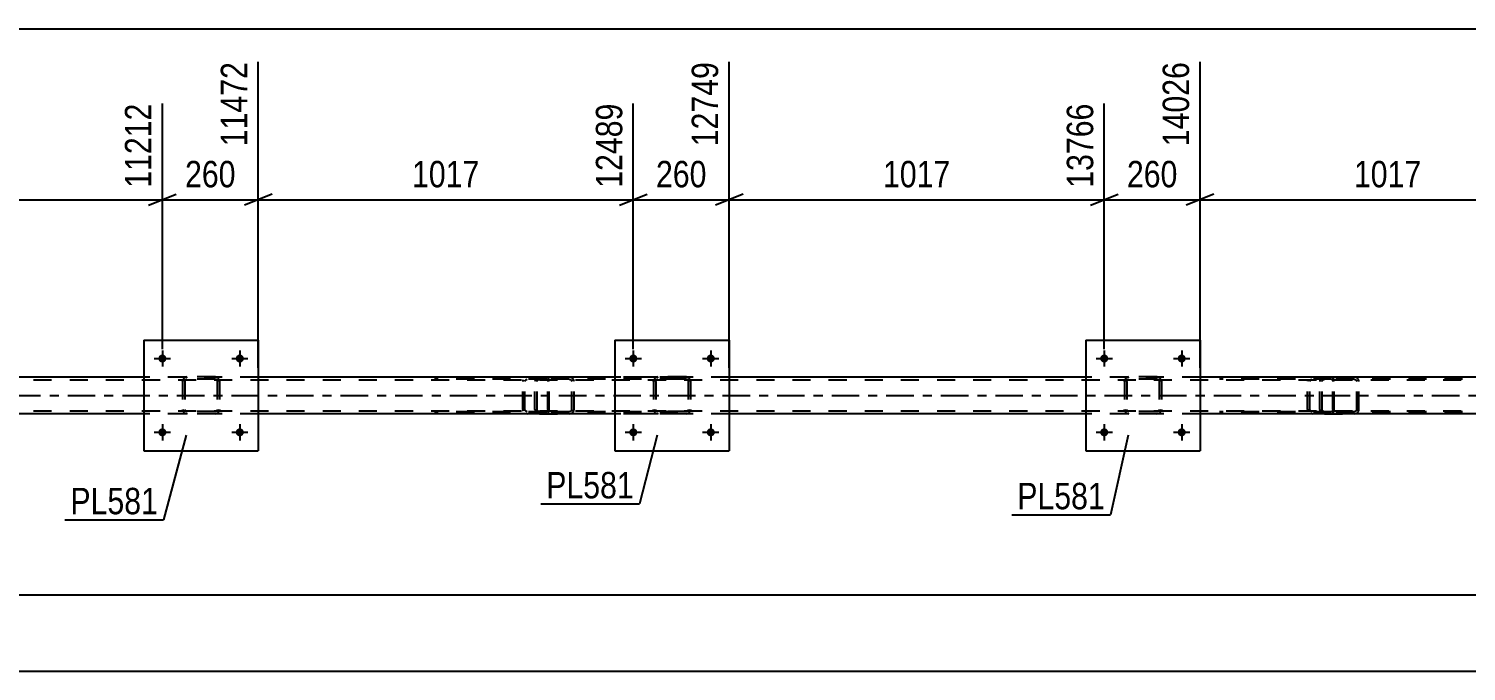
# Model space of a CAD drawing. Header units: millimetres. Extents: x 0 to 1766, y 0 to 560.
# Drawn here: x 1475.1 to 1631, y 485.4 to 555 of the extents above; entities that cross this region are included whole.
import ezdxf

# ---------------------------------------------------------------- set-up
doc = ezdxf.new("R2010")
doc.units = ezdxf.units.MM
doc.linetypes.add('DXK_LINE_DOT2', pattern=[3.9198, 1.9599, -1.9599])
doc.linetypes.add('DXK_LINE_DOT3', pattern=[5.9187, 2.979, -0.9799, 0.9799, -0.9799])
doc.styles.add('Arial Narrow', font='ARIALN.TTF', dxfattribs={"height": 0.2})

# ---------------------------------------------------------------- blocks, each defined once
blk = doc.blocks.new('Part-814172123-5231 - 5118')
at = {"color": 7, "linetype": 'DXK_LINE_DOT2'}
for p, q in [((1542.86, 516.81), (1542.9, 516.99)), ((1542.9, 516.99), (1542.86, 516.81)), ((1542.86, 516.81), (1542.86, 513.77)), ((1543.1, 516.81), (1543.12, 516.9)), ((1543.1, 516.81), (1543.1, 513.77)), ((1543.12, 516.9), (1543.17, 516.98)), ((1543.16, 517.25), (1543.34, 517.29)), ((1543.34, 517.29), (1543.16, 517.25)), ((1543.17, 516.98), (1543.25, 517.03)), ((1543.25, 517.03), (1543.34, 517.05)), ((1546.38, 517.29), (1543.34, 517.29)), ((1546.38, 517.05), (1543.34, 517.05)), ((1546.38, 517.29), (1546.56, 517.25)), ((1546.56, 517.25), (1546.38, 517.29)), ((1546.38, 517.05), (1546.47, 517.03)), ((1546.47, 517.03), (1546.55, 516.98)), ((1546.55, 516.98), (1546.6, 516.9)), ((1546.6, 516.9), (1546.62, 516.81)), ((1546.62, 516.81), (1546.62, 513.77)), ((1546.82, 516.99), (1546.86, 516.81)), ((1546.86, 516.81), (1546.82, 516.99)), ((1546.86, 516.81), (1546.86, 513.77)), ((1542.9, 513.58), (1542.86, 513.77)), ((1542.86, 513.77), (1542.9, 513.58)), ((1543.12, 513.67), (1543.1, 513.77)), ((1543.17, 513.6), (1543.12, 513.67)), ((1543.34, 513.29), (1543.16, 513.32)), ((1543.16, 513.32), (1543.34, 513.29)), ((1543.25, 513.55), (1543.17, 513.6)), ((1543.34, 513.53), (1543.25, 513.55)), ((1546.38, 513.53), (1543.34, 513.53)), ((1546.38, 513.29), (1543.34, 513.29)), ((1546.47, 513.55), (1546.38, 513.53)), ((1546.56, 513.32), (1546.38, 513.29)), ((1546.38, 513.29), (1546.56, 513.32)), ((1546.55, 513.6), (1546.47, 513.55)), ((1546.6, 513.67), (1546.55, 513.6)), ((1546.62, 513.77), (1546.6, 513.67)), ((1546.86, 513.77), (1546.82, 513.58)), ((1546.82, 513.58), (1546.86, 513.77))]:
    blk.add_line(p, q, dxfattribs=at)
at = {"color": 7, "linetype": 'DXK_LINE_DOT3'}
blk.add_line((1544.86, 515.29), (1544.86, 515.29), dxfattribs=at)
at = {"color": 7, "linetype": 'DXK_LINE_DOT2'}
for centre, start, end in [((1543.34, 516.81), 112.5, 157.5), ((1543.34, 516.81), 112.5, 157.5), ((1546.38, 516.81), 22.5, 67.5), ((1546.38, 516.81), 22.5, 67.5), ((1543.34, 513.77), 202.5, 247.5), ((1543.34, 513.77), 202.5, 247.5), ((1546.38, 513.77), 292.5, 337.5), ((1546.38, 513.77), 292.5, 337.5)]:
    blk.add_arc(centre, 0.48, start, end, dxfattribs=at)
blk = doc.blocks.new('Bolt-814172123-5167 - 5118')
at = {"linetype": 'Continuous'}
for points in [[(1592.18, 519.29, -1), (1591.3, 519.29, -1)], [(1600.58, 519.29, -1), (1599.7, 519.29, -1)]]:
    blk.add_hatch(color=1, dxfattribs=at).paths.add_polyline_path(points)
at = {"color": 1, "linetype": 'Continuous'}
for p, q in [((1590.86, 519.29), (1592.62, 519.29)), ((1591.74, 520.17), (1591.74, 518.41)), ((1599.26, 519.29), (1601.02, 519.29)), ((1600.14, 520.17), (1600.14, 518.41))]:
    blk.add_line(p, q, dxfattribs=at)
blk = doc.blocks.new('Part-814172123-5224 - 5118')
at = {"color": 2, "linetype": 'Continuous'}
for p, q in [((1589.74, 521.29), (1589.74, 509.29)), ((1589.74, 521.29), (1602.14, 521.29)), ((1602.14, 521.29), (1602.14, 509.29)), ((1589.74, 509.29), (1602.14, 509.29))]:
    blk.add_line(p, q, dxfattribs=at)
blk = doc.blocks.new('Part-814172123-5225 - 5118')
at = {"color": 7, "linetype": 'DXK_LINE_DOT2'}
for p, q in [((1593.94, 516.81), (1593.98, 516.99)), ((1593.98, 516.99), (1593.94, 516.81)), ((1593.94, 516.81), (1593.94, 513.77)), ((1594.18, 516.81), (1594.2, 516.9)), ((1594.18, 516.81), (1594.18, 513.77)), ((1594.2, 516.9), (1594.25, 516.98)), ((1594.24, 517.25), (1594.42, 517.29)), ((1594.42, 517.29), (1594.24, 517.25)), ((1594.25, 516.98), (1594.33, 517.03)), ((1594.33, 517.03), (1594.42, 517.05)), ((1597.46, 517.29), (1594.42, 517.29)), ((1597.46, 517.05), (1594.42, 517.05)), ((1597.46, 517.29), (1597.64, 517.25)), ((1597.64, 517.25), (1597.46, 517.29)), ((1597.46, 517.05), (1597.55, 517.03)), ((1597.55, 517.03), (1597.63, 516.98)), ((1597.63, 516.98), (1597.68, 516.9)), ((1597.68, 516.9), (1597.7, 516.81)), ((1597.7, 516.81), (1597.7, 513.77)), ((1597.9, 516.99), (1597.94, 516.81)), ((1597.94, 516.81), (1597.9, 516.99)), ((1597.94, 516.81), (1597.94, 513.77)), ((1593.98, 513.58), (1593.94, 513.77)), ((1593.94, 513.77), (1593.98, 513.58)), ((1594.2, 513.68), (1594.18, 513.77)), ((1594.25, 513.6), (1594.2, 513.68)), ((1594.42, 513.29), (1594.24, 513.32)), ((1594.24, 513.32), (1594.42, 513.29)), ((1594.33, 513.55), (1594.25, 513.6)), ((1594.42, 513.53), (1594.33, 513.55)), ((1597.46, 513.53), (1594.42, 513.53)), ((1597.46, 513.29), (1594.42, 513.29)), ((1597.55, 513.55), (1597.46, 513.53)), ((1597.64, 513.32), (1597.46, 513.29)), ((1597.46, 513.29), (1597.64, 513.32)), ((1597.63, 513.6), (1597.55, 513.55)), ((1597.68, 513.68), (1597.63, 513.6)), ((1597.7, 513.77), (1597.68, 513.68)), ((1597.94, 513.77), (1597.9, 513.58)), ((1597.9, 513.58), (1597.94, 513.77))]:
    blk.add_line(p, q, dxfattribs=at)
at = {"color": 7, "linetype": 'DXK_LINE_DOT3'}
blk.add_line((1595.94, 515.29), (1595.94, 515.29), dxfattribs=at)
at = {"color": 7, "linetype": 'DXK_LINE_DOT2'}
for centre, start, end in [((1594.42, 516.81), 112.5, 157.5), ((1594.42, 516.81), 112.5, 157.5), ((1597.46, 516.81), 22.5, 67.5), ((1597.46, 516.81), 22.5, 67.5), ((1594.42, 513.77), 202.5, 247.5), ((1594.42, 513.77), 202.5, 247.5), ((1597.46, 513.77), 292.5, 337.5), ((1597.46, 513.77), 292.5, 337.5)]:
    blk.add_arc(centre, 0.48, start, end, dxfattribs=at)
blk = doc.blocks.new('Part-814172123-5230 - 5118')
at = {"color": 2, "linetype": 'Continuous'}
for p, q in [((1538.66, 521.29), (1538.66, 509.29)), ((1538.66, 521.29), (1551.06, 521.29)), ((1551.06, 521.29), (1551.06, 509.29)), ((1538.66, 509.29), (1551.06, 509.29))]:
    blk.add_line(p, q, dxfattribs=at)
blk = doc.blocks.new('Bolt-814172123-5168 - 5118')
at = {"linetype": 'Continuous'}
for points in [[(1592.18, 511.29, -1), (1591.3, 511.29, -1)], [(1600.58, 511.29, -1), (1599.7, 511.29, -1)]]:
    blk.add_hatch(color=1, dxfattribs=at).paths.add_polyline_path(points)
at = {"color": 1, "linetype": 'Continuous'}
for p, q in [((1591.74, 512.17), (1591.74, 510.41)), ((1600.14, 512.17), (1600.14, 510.41)), ((1590.86, 511.29), (1592.62, 511.29)), ((1599.26, 511.29), (1601.02, 511.29))]:
    blk.add_line(p, q, dxfattribs=at)
blk = doc.blocks.new('Bolt-814172123-5169 - 5118')
at = {"linetype": 'Continuous'}
for points in [[(1541.1, 519.29, -1), (1540.22, 519.29, -1)], [(1549.5, 519.29, -1), (1548.62, 519.29, -1)]]:
    blk.add_hatch(color=1, dxfattribs=at).paths.add_polyline_path(points)
at = {"color": 1, "linetype": 'Continuous'}
for p, q in [((1539.78, 519.29), (1541.54, 519.29)), ((1540.66, 520.17), (1540.66, 518.41)), ((1548.18, 519.29), (1549.94, 519.29)), ((1549.06, 520.17), (1549.06, 518.41))]:
    blk.add_line(p, q, dxfattribs=at)
blk = doc.blocks.new('Bolt-814172123-5170 - 5118')
at = {"linetype": 'Continuous'}
for points in [[(1541.1, 511.29, -1), (1540.22, 511.29, -1)], [(1549.5, 511.29, -1), (1548.62, 511.29, -1)]]:
    blk.add_hatch(color=1, dxfattribs=at).paths.add_polyline_path(points)
at = {"color": 1, "linetype": 'Continuous'}
for p, q in [((1540.66, 512.17), (1540.66, 510.41)), ((1549.06, 512.17), (1549.06, 510.41)), ((1539.78, 511.29), (1541.54, 511.29)), ((1548.18, 511.29), (1549.94, 511.29))]:
    blk.add_line(p, q, dxfattribs=at)
blk = doc.blocks.new('Bolt-814172123-5171 - 5118')
at = {"linetype": 'Continuous'}
for points in [[(1490.02, 519.29, -1), (1489.14, 519.29, -1)], [(1498.42, 519.29, -1), (1497.54, 519.29, -1)]]:
    blk.add_hatch(color=1, dxfattribs=at).paths.add_polyline_path(points)
at = {"color": 1, "linetype": 'Continuous'}
for p, q in [((1488.7, 519.29), (1490.46, 519.29)), ((1489.58, 520.17), (1489.58, 518.41)), ((1497.1, 519.29), (1498.86, 519.29)), ((1497.98, 520.17), (1497.98, 518.41))]:
    blk.add_line(p, q, dxfattribs=at)
blk = doc.blocks.new('Part-814172123-5236 - 5118')
at = {"color": 2, "linetype": 'Continuous'}
for p, q in [((1487.58, 521.29), (1487.58, 509.29)), ((1487.58, 521.29), (1499.98, 521.29)), ((1499.98, 521.29), (1499.98, 509.29)), ((1487.58, 509.29), (1499.98, 509.29))]:
    blk.add_line(p, q, dxfattribs=at)
blk = doc.blocks.new('Bolt-814172123-5172 - 5118')
at = {"linetype": 'Continuous'}
for points in [[(1490.02, 511.29, -1), (1489.14, 511.29, -1)], [(1498.42, 511.29, -1), (1497.54, 511.29, -1)]]:
    blk.add_hatch(color=1, dxfattribs=at).paths.add_polyline_path(points)
at = {"color": 1, "linetype": 'Continuous'}
for p, q in [((1489.58, 512.17), (1489.58, 510.41)), ((1497.98, 512.17), (1497.98, 510.41)), ((1488.7, 511.29), (1490.46, 511.29)), ((1497.1, 511.29), (1498.86, 511.29))]:
    blk.add_line(p, q, dxfattribs=at)
blk = doc.blocks.new('Part-814172123-5237 - 5118')
at = {"color": 7, "linetype": 'DXK_LINE_DOT2'}
for p, q in [((1491.78, 516.81), (1491.82, 516.99)), ((1491.82, 516.99), (1491.78, 516.81)), ((1491.78, 516.81), (1491.78, 513.77)), ((1492.02, 516.81), (1492.04, 516.9)), ((1492.02, 516.81), (1492.02, 513.77)), ((1492.04, 516.9), (1492.09, 516.98)), ((1492.08, 517.25), (1492.26, 517.29)), ((1492.26, 517.29), (1492.08, 517.25)), ((1492.09, 516.98), (1492.17, 517.03)), ((1492.17, 517.03), (1492.26, 517.05)), ((1495.3, 517.29), (1492.26, 517.29)), ((1495.3, 517.05), (1492.26, 517.05)), ((1495.3, 517.29), (1495.48, 517.25)), ((1495.48, 517.25), (1495.3, 517.29)), ((1495.3, 517.05), (1495.39, 517.03)), ((1495.39, 517.03), (1495.47, 516.98)), ((1495.47, 516.98), (1495.52, 516.9)), ((1495.52, 516.9), (1495.54, 516.81)), ((1495.54, 516.81), (1495.54, 513.77)), ((1495.74, 516.99), (1495.78, 516.81)), ((1495.78, 516.81), (1495.74, 516.99)), ((1495.78, 516.81), (1495.78, 513.77)), ((1491.82, 513.58), (1491.78, 513.77)), ((1491.78, 513.77), (1491.82, 513.58)), ((1492.04, 513.67), (1492.02, 513.77)), ((1492.09, 513.6), (1492.04, 513.67)), ((1492.26, 513.29), (1492.08, 513.32)), ((1492.08, 513.32), (1492.26, 513.29)), ((1492.17, 513.55), (1492.09, 513.6)), ((1492.26, 513.53), (1492.17, 513.55)), ((1495.3, 513.53), (1492.26, 513.53)), ((1495.3, 513.29), (1492.26, 513.29)), ((1495.39, 513.55), (1495.3, 513.53)), ((1495.48, 513.32), (1495.3, 513.29)), ((1495.3, 513.29), (1495.48, 513.32)), ((1495.47, 513.6), (1495.39, 513.55)), ((1495.52, 513.67), (1495.47, 513.6)), ((1495.54, 513.77), (1495.52, 513.67)), ((1495.78, 513.77), (1495.74, 513.58)), ((1495.74, 513.58), (1495.78, 513.77))]:
    blk.add_line(p, q, dxfattribs=at)
at = {"color": 7, "linetype": 'DXK_LINE_DOT3'}
blk.add_line((1493.78, 515.29), (1493.78, 515.29), dxfattribs=at)
at = {"color": 7, "linetype": 'DXK_LINE_DOT2'}
for centre, start, end in [((1492.26, 516.81), 112.5, 157.5), ((1492.26, 516.81), 112.5, 157.5), ((1495.3, 516.81), 22.5, 67.5), ((1495.3, 516.81), 22.5, 67.5), ((1492.26, 513.77), 202.5, 247.5), ((1492.26, 513.77), 202.5, 247.5), ((1495.3, 513.77), 292.5, 337.5), ((1495.3, 513.77), 292.5, 337.5)]:
    blk.add_arc(centre, 0.48, start, end, dxfattribs=at)
blk = doc.blocks.new('Part-814172123-5320 - 5118')
at = {"color": 7, "linetype": 'DXK_LINE_DOT2'}
for p, q in [((1531.26, 517.28), (1519.1, 517.28)), ((1531.26, 517.04), (1519.1, 517.04)), ((1528.69, 516.94), (1528.66, 516.8)), ((1528.66, 513.76), (1528.66, 516.8)), ((1528.7, 516.99), (1528.69, 516.94)), ((1528.91, 516.8), (1528.93, 516.9)), ((1528.91, 513.76), (1528.91, 516.8)), ((1528.93, 516.9), (1528.99, 516.97)), ((1529.16, 517.28), (1528.97, 517.25)), ((1528.99, 516.97), (1529.07, 517.03)), ((1529.07, 517.03), (1529.16, 517.04)), ((1529.98, 517.28), (1529.98, 517.04)), ((1531.36, 517.25), (1531.26, 517.28)), ((1531.26, 517.04), (1531.31, 517.03)), ((1531.31, 517.03), (1531.35, 516.97)), ((1531.35, 516.97), (1531.38, 516.9)), ((1531.45, 517.14), (1531.36, 517.25)), ((1531.38, 516.9), (1531.39, 516.8)), ((1531.39, 513.76), (1531.39, 516.8)), ((1531.51, 516.99), (1531.45, 517.14)), ((1531.53, 516.8), (1531.51, 516.99)), ((1531.53, 513.76), (1531.53, 516.8)), ((1531.26, 513.52), (1519.1, 513.52)), ((1531.26, 513.28), (1519.1, 513.28)), ((1528.66, 513.76), (1528.68, 513.68)), ((1528.68, 513.68), (1528.7, 513.58)), ((1528.93, 513.67), (1528.91, 513.76)), ((1528.99, 513.59), (1528.93, 513.67)), ((1528.97, 513.32), (1529.16, 513.28)), ((1529.07, 513.54), (1528.99, 513.59)), ((1529.16, 513.52), (1529.07, 513.54)), ((1529.98, 513.28), (1529.98, 513.52)), ((1531.31, 513.54), (1531.26, 513.52)), ((1531.26, 513.28), (1531.36, 513.32)), ((1531.35, 513.59), (1531.31, 513.54)), ((1531.38, 513.67), (1531.35, 513.59)), ((1531.36, 513.32), (1531.45, 513.43)), ((1531.39, 513.76), (1531.38, 513.67)), ((1531.45, 513.43), (1531.51, 513.58)), ((1531.51, 513.58), (1531.53, 513.76))]:
    blk.add_line(p, q, dxfattribs=at)
blk = doc.blocks.new('Part-814172123-5327 - 5118')
at = {"color": 7, "linetype": 'DXK_LINE_DOT2'}
for p, q in [((1616.39, 517.28), (1604.23, 517.28)), ((1616.39, 517.04), (1604.23, 517.04)), ((1613.82, 516.94), (1613.8, 516.8)), ((1613.8, 513.76), (1613.8, 516.8)), ((1613.83, 516.99), (1613.82, 516.94)), ((1614.05, 516.8), (1614.07, 516.9)), ((1614.05, 513.76), (1614.05, 516.8)), ((1614.07, 516.9), (1614.12, 516.97)), ((1614.3, 517.28), (1614.11, 517.25)), ((1614.12, 516.97), (1614.2, 517.03)), ((1614.2, 517.03), (1614.3, 517.04)), ((1615.11, 517.28), (1615.11, 517.04)), ((1616.49, 517.25), (1616.39, 517.28)), ((1616.39, 517.04), (1616.44, 517.03)), ((1616.44, 517.03), (1616.49, 516.97)), ((1616.58, 517.14), (1616.49, 517.25)), ((1616.49, 516.97), (1616.52, 516.9)), ((1616.52, 516.9), (1616.53, 516.8)), ((1616.53, 513.76), (1616.53, 516.8)), ((1616.64, 516.99), (1616.58, 517.14)), ((1616.66, 516.8), (1616.64, 516.99)), ((1616.66, 513.76), (1616.66, 516.8)), ((1616.39, 513.52), (1604.23, 513.52)), ((1616.39, 513.28), (1604.23, 513.28)), ((1613.8, 513.76), (1613.81, 513.68)), ((1613.81, 513.68), (1613.83, 513.58)), ((1614.07, 513.67), (1614.05, 513.76)), ((1614.12, 513.59), (1614.07, 513.67)), ((1614.11, 513.32), (1614.3, 513.28)), ((1614.2, 513.54), (1614.12, 513.59)), ((1614.3, 513.52), (1614.2, 513.54)), ((1615.11, 513.28), (1615.11, 513.52)), ((1616.44, 513.54), (1616.39, 513.52)), ((1616.39, 513.28), (1616.49, 513.32)), ((1616.49, 513.59), (1616.44, 513.54)), ((1616.52, 513.67), (1616.49, 513.59)), ((1616.49, 513.32), (1616.58, 513.43)), ((1616.53, 513.76), (1616.52, 513.67)), ((1616.58, 513.43), (1616.64, 513.58)), ((1616.64, 513.58), (1616.66, 513.76))]:
    blk.add_line(p, q, dxfattribs=at)
blk = doc.blocks.new('Part-814172123-5329 - 5118')
at = {"color": 7, "linetype": 'DXK_LINE_DOT2'}
for p, q in [((1615.14, 516.94), (1615.11, 516.8)), ((1615.11, 513.76), (1615.11, 516.8)), ((1615.15, 516.99), (1615.14, 516.94)), ((1615.37, 516.8), (1615.39, 516.9)), ((1615.37, 513.76), (1615.37, 516.8)), ((1615.39, 516.9), (1615.44, 516.97)), ((1615.62, 517.28), (1615.43, 517.25)), ((1615.44, 516.97), (1615.53, 517.03)), ((1615.53, 517.03), (1615.62, 517.04)), ((1615.62, 517.28), (1618.86, 517.28)), ((1630.61, 517.28), (1615.62, 517.28)), ((1630.61, 517.04), (1615.62, 517.04)), ((1619.06, 517.25), (1618.86, 517.28)), ((1618.86, 517.04), (1618.96, 517.03)), ((1618.96, 517.03), (1619.04, 516.97)), ((1619.04, 516.97), (1619.1, 516.9)), ((1619.1, 516.9), (1619.12, 516.8)), ((1619.12, 513.76), (1619.12, 516.8)), ((1619.34, 516.94), (1619.33, 516.99)), ((1619.37, 516.8), (1619.34, 516.94)), ((1619.37, 513.76), (1619.37, 516.8)), ((1615.11, 513.76), (1615.13, 513.68)), ((1615.13, 513.68), (1615.15, 513.58)), ((1615.39, 513.67), (1615.37, 513.76)), ((1615.44, 513.59), (1615.39, 513.67)), ((1615.43, 513.32), (1615.62, 513.28)), ((1615.53, 513.54), (1615.44, 513.59)), ((1615.62, 513.52), (1615.53, 513.54)), ((1630.61, 513.52), (1615.62, 513.52)), ((1615.62, 513.28), (1618.86, 513.28)), ((1630.61, 513.28), (1615.62, 513.28)), ((1618.96, 513.54), (1618.86, 513.52)), ((1618.86, 513.28), (1619.06, 513.32)), ((1619.04, 513.59), (1618.96, 513.54)), ((1619.1, 513.67), (1619.04, 513.59)), ((1619.12, 513.76), (1619.1, 513.67)), ((1619.33, 513.58), (1619.35, 513.68)), ((1619.35, 513.68), (1619.37, 513.76))]:
    blk.add_line(p, q, dxfattribs=at)
for centre, start, end in [((1618.88, 516.78), 24.32, 69.2417), ((1618.88, 513.79), 290.7584, 335.6801)]:
    blk.add_arc(centre, 0.496, start, end, dxfattribs=at)
blk = doc.blocks.new('Part-814172123-5348 - 5118')
at = {"color": 7, "linetype": 'DXK_LINE_DOT2'}
for p, q in [((1530.01, 516.94), (1529.98, 516.8)), ((1529.98, 513.76), (1529.98, 516.8)), ((1530.02, 516.99), (1530.01, 516.94)), ((1530.23, 516.8), (1530.25, 516.9)), ((1530.23, 513.76), (1530.23, 516.8)), ((1530.25, 516.9), (1530.31, 516.97)), ((1530.49, 517.28), (1530.29, 517.25)), ((1530.31, 516.97), (1530.39, 517.03)), ((1530.39, 517.03), (1530.49, 517.04)), ((1530.49, 517.28), (1533.73, 517.28)), ((1545.48, 517.28), (1530.49, 517.28)), ((1545.48, 517.04), (1530.49, 517.04)), ((1533.92, 517.25), (1533.73, 517.28)), ((1533.73, 517.04), (1533.82, 517.03)), ((1533.82, 517.03), (1533.91, 516.97)), ((1533.91, 516.97), (1533.96, 516.9)), ((1533.96, 516.9), (1533.98, 516.8)), ((1533.98, 513.76), (1533.98, 516.8)), ((1534.21, 516.94), (1534.2, 516.99)), ((1534.24, 516.8), (1534.21, 516.94)), ((1534.24, 513.76), (1534.24, 516.8)), ((1529.98, 513.76), (1530, 513.68)), ((1530, 513.68), (1530.02, 513.58)), ((1530.25, 513.67), (1530.23, 513.76)), ((1530.31, 513.59), (1530.25, 513.67)), ((1530.29, 513.32), (1530.49, 513.28)), ((1530.39, 513.54), (1530.31, 513.59)), ((1530.49, 513.52), (1530.39, 513.54)), ((1545.48, 513.52), (1530.49, 513.52)), ((1530.49, 513.28), (1533.73, 513.28)), ((1545.48, 513.28), (1530.49, 513.28)), ((1533.82, 513.54), (1533.73, 513.52)), ((1533.73, 513.28), (1533.92, 513.32)), ((1533.91, 513.59), (1533.82, 513.54)), ((1533.96, 513.67), (1533.91, 513.59)), ((1533.98, 513.76), (1533.96, 513.67)), ((1534.2, 513.58), (1534.22, 513.68)), ((1534.22, 513.68), (1534.24, 513.76))]:
    blk.add_line(p, q, dxfattribs=at)
for centre, start, end in [((1533.74, 516.78), 24.32, 69.2417), ((1533.74, 513.79), 290.7584, 335.6801)]:
    blk.add_arc(centre, 0.496, start, end, dxfattribs=at)
blk = doc.blocks.new('Part-814172123-5381 - 5118')
at = {"color": 7, "linetype": 'DXK_LINE_DOT2'}
for p, q in [((1673.56, 516.96), (1070.93, 516.96)), ((1499.98, 517.28), (1487.58, 517.28)), ((1551.06, 517.28), (1538.66, 517.28)), ((1602.14, 517.28), (1589.74, 517.28)), ((1673.56, 513.6), (1070.93, 513.6)), ((1499.98, 513.28), (1487.58, 513.28)), ((1551.06, 513.28), (1538.66, 513.28)), ((1602.14, 513.28), (1589.74, 513.28))]:
    blk.add_line(p, q, dxfattribs=at)
at = {"color": 2, "linetype": 'Continuous'}
for p, q in [((1487.58, 517.28), (1448.9, 517.28)), ((1538.66, 517.28), (1499.98, 517.28)), ((1589.74, 517.28), (1551.06, 517.28)), ((1640.82, 517.28), (1602.14, 517.28)), ((1487.58, 513.28), (1448.9, 513.28)), ((1538.66, 513.28), (1499.98, 513.28)), ((1589.74, 513.28), (1551.06, 513.28)), ((1640.82, 513.28), (1602.14, 513.28))]:
    blk.add_line(p, q, dxfattribs=at)
at = {"color": 7, "linetype": 'DXK_LINE_DOT3'}
blk.add_line((1070.93, 515.28), (1673.56, 515.28), dxfattribs=at)
blk = doc.blocks.new('StraightDimension-814172123-5851 - 5118')
at = {"color": 7, "linetype": 'Continuous'}
for p, q in [((1499.98, 518.28), (1499.98, 551.44)), ((1489.58, 520.29), (1489.58, 546.94)), ((1488.08, 535.9), (1491.08, 537.1)), ((1489.58, 536.5), (1499.98, 536.5)), ((1501.48, 537.1), (1498.48, 535.9))]:
    blk.add_line(p, q, dxfattribs=at)
at = {"color": 0}
blk.add_wipeout([(1498.12, 537.25), (1498.12, 541.45), (1491.44, 541.45), (1491.44, 537.25)], dxfattribs=at)
at = {"color": 3, "style": 'Arial Narrow'}
blk.add_text('260', height=2.863, dxfattribs=at).set_placement((1492.04, 537.85))
at = {"color": 0, "linetype": 'Continuous'}
blk.add_wipeout([(1499.38, 552.04), (1495.18, 552.04), (1495.18, 541.7), (1499.38, 541.7)], dxfattribs=at)
at = {"color": 3, "linetype": 'Continuous', "style": 'Arial Narrow'}
blk.add_text('11472', height=2.863, rotation=90.0002, dxfattribs=at).set_placement((1498.78, 542.3))
blk = doc.blocks.new('StraightDimension-814172123-5905 - 5118')
at = {"color": 7, "linetype": 'Continuous'}
for p, q in [((1551.06, 518.28), (1551.06, 551.44)), ((1591.74, 520.29), (1591.74, 546.94)), ((1552.56, 537.1), (1549.56, 535.9)), ((1551.06, 536.5), (1591.74, 536.5)), ((1590.24, 535.9), (1593.24, 537.1))]:
    blk.add_line(p, q, dxfattribs=at)
at = {"color": 0, "linetype": 'Continuous'}
blk.add_wipeout([(1591.14, 547.54), (1586.94, 547.54), (1586.94, 537.2), (1591.14, 537.2)], dxfattribs=at)
at = {"color": 0}
blk.add_wipeout([(1575.66, 537.25), (1575.66, 541.45), (1567.14, 541.45), (1567.14, 537.25)], dxfattribs=at)
at = {"color": 3, "linetype": 'Continuous', "style": 'Arial Narrow'}
blk.add_text('13766', height=2.863, rotation=90.0002, dxfattribs=at).set_placement((1590.54, 537.8))
at = {"color": 3, "style": 'Arial Narrow'}
blk.add_text('1017', height=2.863, dxfattribs=at).set_placement((1567.74, 537.85))
blk = doc.blocks.new('StraightDimension-814172123-5483 - 5118')
at = {"color": 7, "linetype": 'Continuous'}
blk.add_line((1061.67, 555.04), (1674.2, 555.04), dxfattribs=at)
blk = doc.blocks.new('StraightDimension-814172123-5506 - 5118')
at = {"color": 7, "linetype": 'Continuous'}
blk.add_line((1108.31, 493.68), (1673.56, 493.68), dxfattribs=at)
blk = doc.blocks.new('StraightDimension-814172123-5833 - 5118')
at = {"color": 7, "linetype": 'Continuous'}
for p, q in [((1448.9, 518.28), (1448.9, 551.44)), ((1489.58, 520.29), (1489.58, 546.94)), ((1450.4, 537.1), (1447.4, 535.9)), ((1448.9, 536.5), (1489.58, 536.5)), ((1488.08, 535.9), (1491.08, 537.1))]:
    blk.add_line(p, q, dxfattribs=at)
at = {"color": 0, "linetype": 'Continuous'}
blk.add_wipeout([(1488.98, 547.54), (1484.78, 547.54), (1484.78, 537.2), (1488.98, 537.2)], dxfattribs=at)
at = {"color": 0}
blk.add_wipeout([(1473.5, 537.25), (1473.5, 541.45), (1464.98, 541.45), (1464.98, 537.25)], dxfattribs=at)
at = {"color": 3, "linetype": 'Continuous', "style": 'Arial Narrow'}
blk.add_text('11212', height=2.863, rotation=90.0002, dxfattribs=at).set_placement((1488.38, 537.8))
at = {"color": 3, "style": 'Arial Narrow'}
blk.add_text('1017', height=2.863, dxfattribs=at).set_placement((1465.58, 537.85))
blk = doc.blocks.new('StraightDimension-814172123-5869 - 5118')
at = {"color": 7, "linetype": 'Continuous'}
for p, q in [((1499.98, 518.28), (1499.98, 551.44)), ((1540.66, 520.29), (1540.66, 546.94)), ((1501.48, 537.1), (1498.48, 535.9)), ((1499.98, 536.5), (1540.66, 536.5)), ((1539.16, 535.9), (1542.16, 537.1))]:
    blk.add_line(p, q, dxfattribs=at)
at = {"color": 0, "linetype": 'Continuous'}
blk.add_wipeout([(1540.06, 547.54), (1535.86, 547.54), (1535.86, 537.2), (1540.06, 537.2)], dxfattribs=at)
at = {"color": 0}
blk.add_wipeout([(1524.58, 537.25), (1524.58, 541.45), (1516.06, 541.45), (1516.06, 537.25)], dxfattribs=at)
at = {"color": 3, "linetype": 'Continuous', "style": 'Arial Narrow'}
blk.add_text('12489', height=2.863, rotation=90.0002, dxfattribs=at).set_placement((1539.46, 537.8))
at = {"color": 3, "style": 'Arial Narrow'}
blk.add_text('1017', height=2.863, dxfattribs=at).set_placement((1516.66, 537.85))
blk = doc.blocks.new('StraightDimension-814172123-5887 - 5118')
at = {"color": 7, "linetype": 'Continuous'}
for p, q in [((1551.06, 518.28), (1551.06, 551.44)), ((1540.66, 520.29), (1540.66, 546.94)), ((1539.16, 535.9), (1542.16, 537.1)), ((1540.66, 536.5), (1551.06, 536.5)), ((1552.56, 537.1), (1549.56, 535.9))]:
    blk.add_line(p, q, dxfattribs=at)
at = {"color": 0}
blk.add_wipeout([(1549.2, 537.25), (1549.2, 541.45), (1542.52, 541.45), (1542.52, 537.25)], dxfattribs=at)
at = {"color": 3, "style": 'Arial Narrow'}
blk.add_text('260', height=2.863, dxfattribs=at).set_placement((1543.12, 537.85))
at = {"color": 0, "linetype": 'Continuous'}
blk.add_wipeout([(1550.46, 552.04), (1546.26, 552.04), (1546.26, 541.7), (1550.46, 541.7)], dxfattribs=at)
at = {"color": 3, "linetype": 'Continuous', "style": 'Arial Narrow'}
blk.add_text('12749', height=2.863, rotation=90.0002, dxfattribs=at).set_placement((1549.86, 542.3))
blk = doc.blocks.new('StraightDimension-814172123-5923 - 5118')
at = {"color": 7, "linetype": 'Continuous'}
for p, q in [((1602.14, 518.28), (1602.14, 551.44)), ((1591.74, 520.29), (1591.74, 546.94)), ((1590.24, 535.9), (1593.24, 537.1)), ((1591.74, 536.5), (1602.14, 536.5)), ((1603.64, 537.1), (1600.64, 535.9))]:
    blk.add_line(p, q, dxfattribs=at)
at = {"color": 0}
blk.add_wipeout([(1600.28, 537.25), (1600.28, 541.45), (1593.6, 541.45), (1593.6, 537.25)], dxfattribs=at)
at = {"color": 3, "style": 'Arial Narrow'}
blk.add_text('260', height=2.863, dxfattribs=at).set_placement((1594.2, 537.85))
at = {"color": 0, "linetype": 'Continuous'}
blk.add_wipeout([(1601.54, 552.04), (1597.34, 552.04), (1597.34, 541.7), (1601.54, 541.7)], dxfattribs=at)
at = {"color": 3, "linetype": 'Continuous', "style": 'Arial Narrow'}
blk.add_text('14026', height=2.863, rotation=90.0002, dxfattribs=at).set_placement((1600.94, 542.3))
blk = doc.blocks.new('StraightDimension-814172123-5941 - 5118')
at = {"color": 7, "linetype": 'Continuous'}
for p, q in [((1602.14, 518.28), (1602.14, 551.44)), ((1642.82, 520.29), (1642.82, 546.94)), ((1603.64, 537.1), (1600.64, 535.9)), ((1602.14, 536.5), (1642.82, 536.5)), ((1641.32, 535.9), (1644.32, 537.1))]:
    blk.add_line(p, q, dxfattribs=at)
at = {"color": 0, "linetype": 'Continuous'}
blk.add_wipeout([(1642.22, 547.54), (1638.02, 547.54), (1638.02, 537.2), (1642.22, 537.2)], dxfattribs=at)
at = {"color": 0}
blk.add_wipeout([(1626.74, 537.25), (1626.74, 541.45), (1618.22, 541.45), (1618.22, 537.25)], dxfattribs=at)
at = {"color": 3, "linetype": 'Continuous', "style": 'Arial Narrow'}
blk.add_text('15043', height=2.863, rotation=90.0002, dxfattribs=at).set_placement((1641.62, 537.8))
at = {"color": 3, "style": 'Arial Narrow'}
blk.add_text('1017', height=2.863, dxfattribs=at).set_placement((1618.82, 537.85))
blk = doc.blocks.new('StraightDimension-814172123-6028 - 5118')
at = {"color": 7, "linetype": 'Continuous'}
blk.add_line((1062.31, 485.39), (1673.56, 485.39), dxfattribs=at)
blk = doc.blocks.new('Mark-814172123-5220 - 5118')
at = {"color": 0}
blk.add_wipeout([(1591.81, 502.95), (1591.81, 505.95), (1582.31, 505.95), (1582.31, 502.95)], dxfattribs=at)
blk.add_wipeout([(1591.81, 502.95), (1591.81, 505.95), (1582.31, 505.95), (1582.31, 502.95)], dxfattribs=at)
at = {"color": 30, "linetype": 'Continuous'}
for p in [(1594.34, 511), (1581.71, 502.35)]:
    blk.add_line(p, (1592.41, 502.35), dxfattribs=at)
at = {"color": 3, "style": 'Arial Narrow'}
blk.add_text('PL581', height=2.863, dxfattribs=at).set_placement((1582.31, 502.95))
blk = doc.blocks.new('Mark-814172123-5226 - 5118')
at = {"color": 0}
blk.add_wipeout([(1540.73, 504.13), (1540.73, 507.13), (1531.22, 507.13), (1531.22, 504.13)], dxfattribs=at)
blk.add_wipeout([(1540.73, 504.13), (1540.73, 507.13), (1531.22, 507.13), (1531.22, 504.13)], dxfattribs=at)
at = {"color": 30, "linetype": 'Continuous'}
for p in [(1543.26, 511), (1530.62, 503.53)]:
    blk.add_line(p, (1541.33, 503.53), dxfattribs=at)
at = {"color": 3, "style": 'Arial Narrow'}
blk.add_text('PL581', height=2.863, dxfattribs=at).set_placement((1531.22, 504.13))
blk = doc.blocks.new('Mark-814172123-5232 - 5118')
at = {"color": 0}
blk.add_wipeout([(1489.11, 502.41), (1489.11, 505.41), (1479.61, 505.41), (1479.61, 502.41)], dxfattribs=at)
blk.add_wipeout([(1489.11, 502.41), (1489.11, 505.41), (1479.61, 505.41), (1479.61, 502.41)], dxfattribs=at)
at = {"color": 30, "linetype": 'Continuous'}
for p in [(1492.18, 511), (1479.01, 501.81)]:
    blk.add_line(p, (1489.71, 501.81), dxfattribs=at)
at = {"color": 3, "style": 'Arial Narrow'}
blk.add_text('PL581', height=2.863, dxfattribs=at).set_placement((1479.61, 502.41))

msp = doc.modelspace()

# ---------------------------------------------------------------- block references
for name in ['Part-814172123-5236 - 5118', 'Part-814172123-5230 - 5118', 'Part-814172123-5224 - 5118', 'Bolt-814172123-5171 - 5118', 'Bolt-814172123-5169 - 5118', 'Bolt-814172123-5167 - 5118', 'Part-814172123-5381 - 5118', 'Part-814172123-5237 - 5118', 'Part-814172123-5320 - 5118', 'Part-814172123-5348 - 5118', 'Part-814172123-5231 - 5118', 'Part-814172123-5225 - 5118', 'Part-814172123-5327 - 5118', 'Part-814172123-5329 - 5118', 'Bolt-814172123-5172 - 5118', 'Bolt-814172123-5170 - 5118', 'Bolt-814172123-5168 - 5118']:
    msp.add_blockref(name, (0, 0))

# ---------------------------------------------------------------- next in the draw order: block references
for name in ['StraightDimension-814172123-5851 - 5118', 'StraightDimension-814172123-5905 - 5118', 'StraightDimension-814172123-5506 - 5118']:
    msp.add_blockref(name, (0, 0))

# ---------------------------------------------------------------- next in the draw order: block references
for name in ['StraightDimension-814172123-5483 - 5118', 'StraightDimension-814172123-6028 - 5118']:
    msp.add_blockref(name, (0, 0))

# ---------------------------------------------------------------- next in the draw order: block references
for name in ['StraightDimension-814172123-5923 - 5118', 'StraightDimension-814172123-5833 - 5118', 'StraightDimension-814172123-5869 - 5118', 'Mark-814172123-5232 - 5118', 'Mark-814172123-5226 - 5118', 'Mark-814172123-5220 - 5118']:
    msp.add_blockref(name, (0, 0))

# ---------------------------------------------------------------- next in the draw order: block references
for name in ['StraightDimension-814172123-5887 - 5118', 'StraightDimension-814172123-5941 - 5118']:
    msp.add_blockref(name, (0, 0))

doc.saveas('drawing.dxf')
